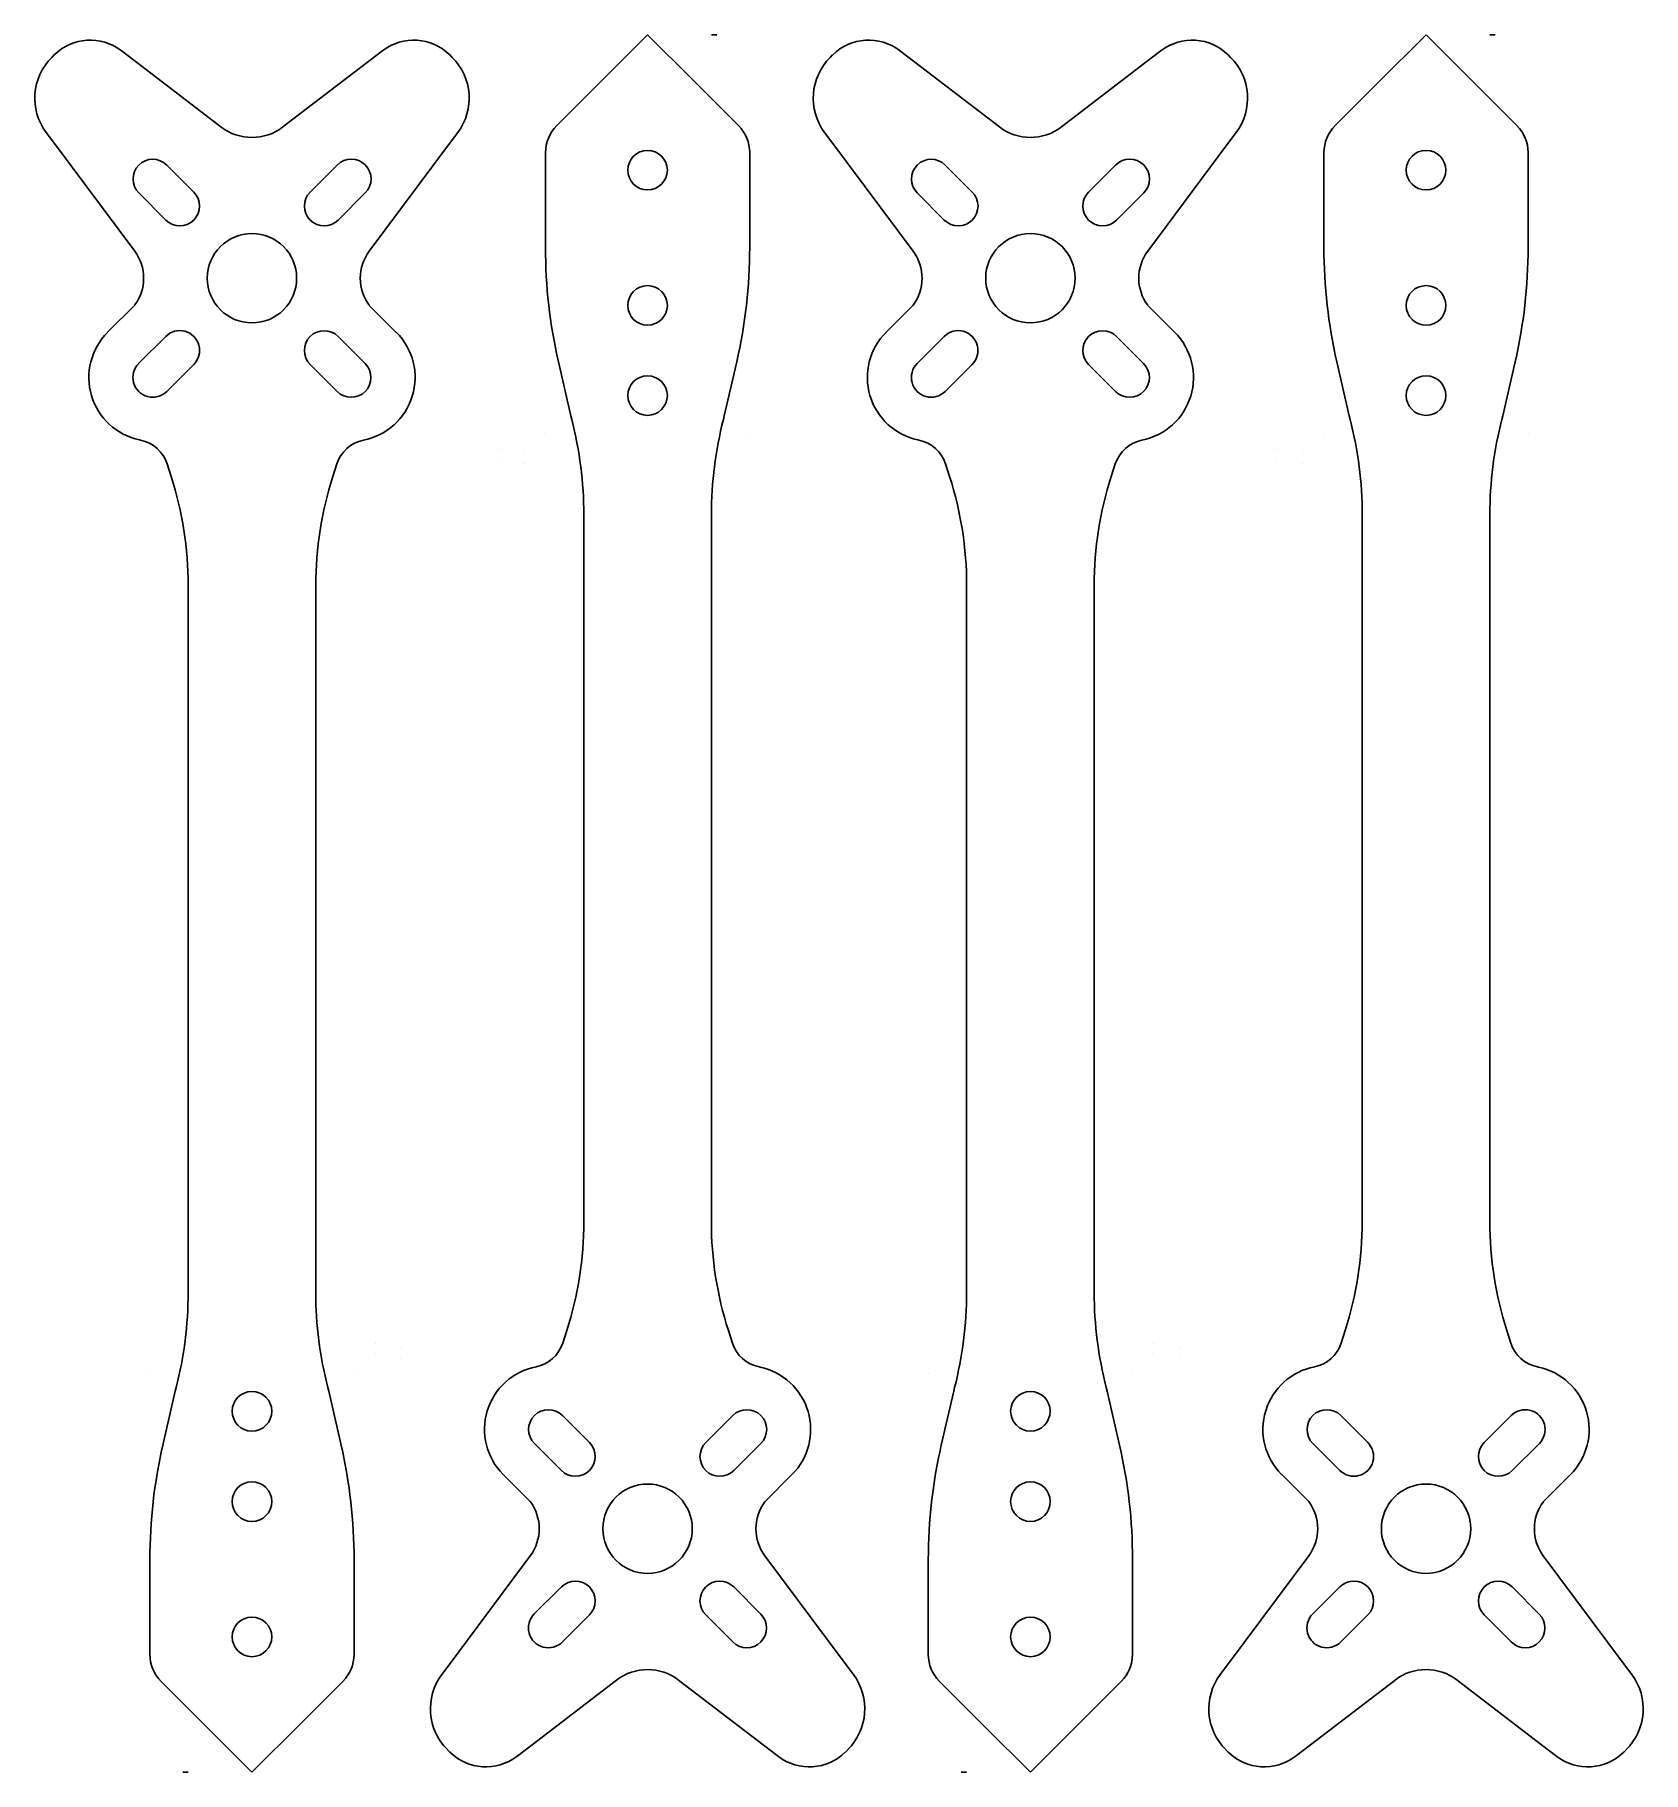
# Model space of a CAD drawing. Header units: millimetres. Extents: x -19 to 107, y -20 to 116.
import ezdxf

# ---------------------------------------------------------------- set-up
doc = ezdxf.new("R2010")
doc.units = ezdxf.units.MM
doc.layers.get('0').update_dxf_attribs({"linetype": 'CONTINUOUS'})

msp = doc.modelspace()

# ---------------------------------------------------------------- linework, layer by layer
for p, q in [((28.86, 116.21), (25.03, 112.38)), ((28.86, 116.21), (32.4, 112.67)), ((33.86, 116.21), (34.28, 116.21)), ((89.86, 116.21), (86.03, 112.38)), ((89.86, 116.21), (93.4, 112.67)), ((94.86, 116.21), (95.28, 116.21)), ((-17.83, 114.44), (-17.64, 114.63)), ((-11.19, 114.05), (-12.39, 114.97)), ((6.91, 114.05), (8.11, 114.97)), ((13.55, 114.44), (13.36, 114.63)), ((43.17, 114.44), (43.36, 114.63)), ((49.81, 114.05), (48.61, 114.97)), ((67.91, 114.05), (69.11, 114.97)), ((74.55, 114.44), (74.36, 114.63)), ((-11.19, 114.05), (-4.57, 108.99)), ((6.91, 114.05), (0.29, 108.99)), ((49.81, 114.05), (56.43, 108.99)), ((67.91, 114.05), (61.29, 108.99)), ((25.03, 112.38), (23.86, 111.21)), ((32.4, 112.67), (33.86, 111.21)), ((86.03, 112.38), (84.86, 111.21)), ((93.4, 112.67), (94.86, 111.21)), ((23.86, 111.21), (21.74, 109.09)), ((33.86, 111.21), (35.98, 109.09)), ((84.86, 111.21), (82.74, 109.09)), ((94.86, 111.21), (96.98, 109.09)), ((-17.62, 107.68), (-18.27, 108.55)), ((-11.33, 99.25), (-17.62, 107.68)), ((7.05, 99.25), (13.34, 107.68)), ((13.34, 107.68), (13.99, 108.55)), ((43.38, 107.68), (42.73, 108.55)), ((49.67, 99.25), (43.38, 107.68)), ((68.05, 99.25), (74.34, 107.68)), ((74.34, 107.68), (74.99, 108.55)), ((20.86, 99.53), (20.86, 106.97)), ((36.86, 99.53), (36.86, 106.97)), ((81.86, 99.53), (81.86, 106.97)), ((97.86, 99.53), (97.86, 106.97)), ((-11.33, 95.01), (-13.45, 92.89)), ((-11.33, 95.01), (-13.45, 92.89)), ((-11.33, 95.01), (-13.45, 92.89)), ((9.17, 92.88), (7.05, 95)), ((9.17, 92.88), (7.05, 95)), ((9.17, 92.88), (7.05, 95)), ((49.67, 95.01), (47.55, 92.89)), ((49.67, 95.01), (47.55, 92.89)), ((49.67, 95.01), (47.55, 92.89)), ((70.17, 92.88), (68.05, 95)), ((70.17, 92.88), (68.05, 95)), ((70.17, 92.88), (68.05, 95)), ((-8.89, 92.57), (-11.02, 90.45)), ((52.11, 92.57), (49.98, 90.45)), ((-8.82, 88.25), (-6.7, 90.37)), ((22.85, 86.34), (21.87, 90.58)), ((35.85, 90.58), (34.87, 86.34)), ((52.18, 88.25), (54.3, 90.37)), ((83.85, 86.34), (82.87, 90.58)), ((96.85, 90.58), (95.87, 86.34)), ((22.85, 86.34), (22.92, 86.07)), ((34.87, 86.34), (34.8, 86.07)), ((83.85, 86.34), (83.92, 86.07)), ((95.87, 86.34), (95.8, 86.07)), ((-10.88, 84.44), (-10.96, 84.46)), ((20.86, 84.93), (20.86, 84.93)), ((36.86, 84.93), (36.86, 84.93)), ((50.12, 84.44), (50.04, 84.46)), ((81.86, 84.93), (81.86, 84.93)), ((97.86, 84.93), (97.86, 84.93)), ((17.19, 83.8), (17.19, 83.8)), ((19.19, 83.4), (19.19, 83.4)), ((78.19, 83.8), (78.19, 83.8)), ((80.19, 83.4), (80.19, 83.4)), ((-8.79, 82.58), (-8.47, 81.59)), ((4.51, 82.58), (4.19, 81.59)), ((17.18, 82.99), (17.18, 82.99)), ((19.18, 82.59), (19.18, 82.59)), ((52.21, 82.58), (52.53, 81.59)), ((65.51, 82.58), (65.19, 81.59)), ((78.18, 82.99), (78.18, 82.99)), ((80.18, 82.59), (80.18, 82.59)), ((23.86, 77.39), (23.86, 78.6)), ((33.86, 77.39), (33.86, 78.6)), ((84.86, 77.39), (84.86, 78.6)), ((94.86, 77.39), (94.86, 78.6)), ((23.86, 77.39), (23.86, 23.19)), ((23.86, 77.39), (23.86, 23.19)), ((23.86, 77.39), (23.86, 23.19)), ((23.86, 77.39), (23.86, 23.19)), ((33.86, 77.39), (33.86, 23.19)), ((33.86, 77.39), (33.86, 23.19)), ((33.86, 77.39), (33.86, 23.19)), ((84.86, 77.39), (84.86, 23.19)), ((84.86, 77.39), (84.86, 23.19)), ((84.86, 77.39), (84.86, 23.19)), ((84.86, 77.39), (84.86, 23.19)), ((94.86, 77.39), (94.86, 23.19)), ((94.86, 77.39), (94.86, 23.19)), ((94.86, 77.39), (94.86, 23.19)), ((-7.14, 18.86), (-7.14, 73.06)), ((-7.14, 18.86), (-7.14, 73.06)), ((-7.14, 18.86), (-7.14, 73.06)), ((2.86, 18.86), (2.86, 73.06)), ((2.86, 18.86), (2.86, 73.06)), ((2.86, 18.86), (2.86, 73.06)), ((2.86, 18.86), (2.86, 73.06)), ((53.86, 18.86), (53.86, 73.06)), ((53.86, 18.86), (53.86, 73.06)), ((53.86, 18.86), (53.86, 73.06)), ((63.86, 18.86), (63.86, 73.06)), ((63.86, 18.86), (63.86, 73.06)), ((63.86, 18.86), (63.86, 73.06)), ((63.86, 18.86), (63.86, 73.06)), ((-7.14, 18.86), (-7.14, 17.65)), ((2.86, 18.86), (2.86, 17.65)), ((53.86, 18.86), (53.86, 17.65)), ((63.86, 18.86), (63.86, 17.65)), ((7.54, 13.66), (7.54, 13.66)), ((22.21, 13.67), (22.53, 14.67)), ((35.51, 13.67), (35.19, 14.67)), ((68.54, 13.66), (68.54, 13.66)), ((83.21, 13.67), (83.53, 14.67)), ((96.51, 13.67), (96.19, 14.67)), ((7.53, 12.85), (7.53, 12.85)), ((9.53, 12.45), (9.53, 12.45)), ((9.54, 13.26), (9.54, 13.26)), ((68.53, 12.85), (68.53, 12.85)), ((70.53, 12.45), (70.53, 12.45)), ((70.54, 13.26), (70.54, 13.26)), ((-10.14, 11.33), (-10.14, 11.33)), ((5.86, 11.33), (5.86, 11.33)), ((37.6, 11.81), (37.68, 11.79)), ((50.86, 11.33), (50.86, 11.33)), ((66.86, 11.33), (66.86, 11.33)), ((98.6, 11.81), (98.68, 11.79)), ((-9.13, 5.67), (-8.15, 9.91)), ((-8.15, 9.91), (-8.08, 10.19)), ((3.87, 9.91), (3.8, 10.19)), ((3.87, 9.91), (4.85, 5.67)), ((51.87, 5.67), (52.85, 9.91)), ((52.85, 9.91), (52.92, 10.19)), ((64.87, 9.91), (64.8, 10.19)), ((64.87, 9.91), (65.85, 5.67)), ((17.55, 3.37), (19.67, 1.25)), ((17.55, 3.37), (19.67, 1.25)), ((17.55, 3.37), (19.67, 1.25)), ((38.05, 1.24), (40.17, 3.37)), ((38.05, 1.24), (40.17, 3.37)), ((38.05, 1.24), (40.17, 3.37)), ((78.55, 3.37), (80.67, 1.25)), ((78.55, 3.37), (80.67, 1.25)), ((78.55, 3.37), (80.67, 1.25)), ((99.05, 1.24), (101.17, 3.37)), ((99.05, 1.24), (101.17, 3.37)), ((99.05, 1.24), (101.17, 3.37)), ((-10.14, -3.28), (-10.14, -10.72)), ((5.86, -3.28), (5.86, -10.72)), ((19.67, -3), (13.38, -11.43)), ((38.05, -3), (44.34, -11.43)), ((50.86, -3.28), (50.86, -10.72)), ((66.86, -3.28), (66.86, -10.72)), ((80.67, -3), (74.38, -11.43)), ((99.05, -3), (105.34, -11.43)), ((13.38, -11.43), (12.73, -12.3)), ((44.34, -11.43), (44.99, -12.3)), ((74.38, -11.43), (73.73, -12.3)), ((105.34, -11.43), (105.99, -12.3)), ((-7.14, -14.96), (-9.26, -12.84)), ((2.86, -14.96), (4.98, -12.84)), ((19.81, -17.8), (26.43, -12.73)), ((37.91, -17.8), (31.29, -12.73)), ((53.86, -14.96), (51.74, -12.84)), ((63.86, -14.96), (65.98, -12.84)), ((80.81, -17.8), (87.43, -12.73)), ((98.91, -17.8), (92.29, -12.73)), ((-5.68, -16.42), (-7.14, -14.96)), ((1.69, -16.13), (2.86, -14.96)), ((55.32, -16.42), (53.86, -14.96)), ((62.69, -16.13), (63.86, -14.96)), ((-2.14, -19.96), (1.69, -16.13)), ((58.86, -19.96), (62.69, -16.13)), ((-2.14, -19.96), (-5.68, -16.42)), ((58.86, -19.96), (55.32, -16.42)), ((13.17, -18.19), (13.36, -18.38)), ((19.81, -17.8), (18.61, -18.72)), ((37.91, -17.8), (39.11, -18.72)), ((44.55, -18.19), (44.36, -18.38)), ((74.17, -18.19), (74.36, -18.38)), ((80.81, -17.8), (79.61, -18.72)), ((98.91, -17.8), (100.11, -18.72)), ((105.55, -18.19), (105.36, -18.38)), ((-7.14, -19.96), (-7.56, -19.96)), ((53.86, -19.96), (53.44, -19.96))]:
    msp.add_line(p, q)
for points in [[(-8.89, 101.69), (-11.01, 103.81, -1), (-8.82, 106), (-6.7, 103.88, -1)], [(2.42, 103.88), (4.54, 106, -1), (6.74, 103.81), (4.61, 101.69, -1)], [(54.3, 103.88, -1), (52.11, 101.69), (49.99, 103.81, -1), (52.18, 106)], [(63.42, 103.88), (65.54, 106, -1), (67.74, 103.81), (65.61, 101.69, -1)], [(4.54, 88.25), (2.42, 90.37, -1), (4.61, 92.56), (6.73, 90.44, -1)], [(65.54, 88.25), (63.42, 90.37, -1), (65.61, 92.56), (67.73, 90.44, -1)], [(22.18, 8), (24.3, 5.88, -1), (22.11, 3.69), (19.99, 5.81, -1)], [(37.74, 5.81), (35.61, 3.69, -1), (33.42, 5.88), (35.54, 8, -1)], [(80.99, 5.81, -1), (83.18, 8), (85.3, 5.88, -1), (83.11, 3.69)], [(94.42, 5.88), (96.54, 8, -1), (98.74, 5.81), (96.61, 3.69, -1)], [(22.11, -5.43, -1), (24.3, -7.63), (22.18, -9.75, -1), (19.98, -7.55)], [(35.61, -5.44), (37.73, -7.56, -1), (35.54, -9.75), (33.42, -7.63, -1)], [(83.18, -9.75, -1), (80.98, -7.55), (83.11, -5.43, -1), (85.3, -7.63)], [(94.42, -7.63, -1), (96.61, -5.44), (98.73, -7.56, -1), (96.54, -9.75)]]:
    msp.add_lwpolyline(points, format="xyb", close=True)
for centre, radius in [((28.86, 105.6), 1.55), ((89.86, 105.6), 1.55), ((-2.14, 97.13), 3.5), ((-2.14, 97.13), 3.5), ((-2.14, 97.13), 3.5), ((58.86, 97.13), 3.5), ((58.86, 97.13), 3.5), ((58.86, 97.13), 3.5), ((28.86, 95), 1.55), ((89.86, 95), 1.55), ((28.86, 87.93), 1.55), ((89.86, 87.93), 1.55), ((-2.14, 8.33), 1.55), ((58.86, 8.33), 1.55), ((-2.14, 1.25), 1.55), ((58.86, 1.25), 1.55), ((28.86, -0.87), 3.5), ((28.86, -0.87), 3.5), ((28.86, -0.87), 3.5), ((89.86, -0.87), 3.5), ((89.86, -0.87), 3.5), ((89.86, -0.87), 3.5), ((-2.14, -9.35), 1.55), ((58.86, -9.35), 1.55)]:
    msp.add_circle(centre, radius)
for centre, radius, start, end in [((-14.82, 111.79), 4, 52.583, 134.7451), ((10.54, 111.79), 4, 45.2549, 127.417), ((46.18, 111.79), 4, 52.583, 134.7451), ((71.54, 111.79), 4, 45.2549, 127.417), ((-14.66, 111.24), 4.5, 134.7451, 216.7161), ((10.38, 111.24), 4.5, -36.7161, 45.2549), ((46.34, 111.24), 4.5, 134.7451, 216.7161), ((71.38, 111.24), 4.5, -36.7161, 45.2549), ((-2.14, 112.16), 4, 232.583, 307.417), ((23.86, 106.97), 3, 135, 180), ((33.86, 106.97), 3, 0, 45), ((58.86, 112.16), 4, 232.583, 307.417), ((84.86, 106.97), 3, 135, 180), ((94.86, 106.97), 3, 0, 45), ((60.86, 99.53), 40, 180, 192.9264), ((-3.14, 99.53), 40, -12.9264, 0), ((121.86, 99.53), 40, 180, 192.9264), ((57.86, 99.53), 40, -12.9264, 0), ((-14.17, 97.13), 3.54, -36.7828, 36.7161), ((9.9, 97.13), 3.55, 143.2839, 216.7536), ((46.83, 97.13), 3.54, -36.7828, 36.7161), ((70.9, 97.13), 3.55, 143.2839, 216.7536), ((-9.92, 89.35), 5, 134.9854, 258.0263), ((-7.8, 91.47), 1.55, -45.0146, 134.9854), ((5.64, 89.35), 5, -78.9158, 44.9854), ((5.64, 89.35), 5, -78.9158, 44.9854), ((5.64, 89.35), 5, -78.9158, 44.9854), ((51.08, 89.35), 5, 134.9854, 258.0263), ((53.2, 91.47), 1.55, -45.0146, 134.9854), ((66.64, 89.35), 5, -78.9158, 44.9854), ((66.64, 89.35), 5, -78.9158, 44.9854), ((66.64, 89.35), 5, -78.9158, 44.9854), ((-9.92, 89.35), 1.55, 134.9854, 314.9854), ((51.08, 89.35), 1.55, 134.9854, 314.9854), ((-6.14, 78.6), 30, 0, 14.4001), ((63.86, 78.6), 30, 165.5999, 180), ((54.86, 78.6), 30, 0, 14.4001), ((124.86, 78.6), 30, 165.5999, 180), ((-11.41, 81.74), 2.75, 17.7271, 78.9158), ((7.13, 81.74), 2.75, 101.0842, 162.2729), ((49.59, 81.74), 2.75, 17.7271, 78.9158), ((68.13, 81.74), 2.75, 101.0842, 162.2729), ((-35.14, 73.06), 28, 0, 17.7271), ((30.86, 73.06), 28, 162.2729, 180), ((25.86, 73.06), 28, 0, 17.7271), ((91.86, 73.06), 28, 162.2729, 180), ((-4.14, 23.19), 28, 342.2729, 360), ((61.86, 23.19), 28, 180, 197.7271), ((56.86, 23.19), 28, 342.2729, 360), ((122.86, 23.19), 28, 180, 197.7271), ((-37.14, 17.65), 30, 345.5999, 360), ((32.86, 17.65), 30, 180, 194.4001), ((23.86, 17.65), 30, 345.5999, 360), ((93.86, 17.65), 30, 180, 194.4001), ((19.59, 14.51), 2.75, 281.0842, 342.2729), ((38.13, 14.51), 2.75, 197.7271, 258.9158), ((80.59, 14.51), 2.75, 281.0842, 342.2729), ((99.13, 14.51), 2.75, 197.7271, 258.9158), ((21.08, 6.91), 5, 101.0842, 224.9854), ((21.08, 6.91), 5, 101.0842, 224.9854), ((21.08, 6.91), 5, 101.0842, 224.9854), ((36.64, 6.9), 5, -45.0146, 78.0263), ((82.08, 6.91), 5, 101.0842, 224.9854), ((82.08, 6.91), 5, 101.0842, 224.9854), ((82.08, 6.91), 5, 101.0842, 224.9854), ((97.64, 6.9), 5, -45.0146, 78.0263), ((29.86, -3.28), 40, 167.0736, 180), ((-34.14, -3.28), 40, 0, 12.9264), ((90.86, -3.28), 40, 167.0736, 180), ((26.86, -3.28), 40, 0, 12.9264), ((16.82, -0.87), 3.55, -36.7161, 36.7536), ((40.89, -0.88), 3.54, 143.2172, 216.7161), ((77.82, -0.87), 3.55, -36.7161, 36.7536), ((101.89, -0.88), 3.54, 143.2172, 216.7161), ((-7.14, -10.72), 3, 180, 225), ((2.86, -10.72), 3, -45, 0), ((53.86, -10.72), 3, 180, 225), ((63.86, -10.72), 3, -45, 0), ((28.86, -15.91), 4, 52.583, 127.417), ((89.86, -15.91), 4, 52.583, 127.417), ((16.34, -14.99), 4.5, 143.2839, 225.2549), ((41.38, -14.99), 4.5, -45.2549, 36.7161), ((77.34, -14.99), 4.5, 143.2839, 225.2549), ((102.38, -14.99), 4.5, -45.2549, 36.7161), ((16.18, -15.54), 4, 225.2549, 307.417), ((41.54, -15.54), 4, 232.583, 314.7451), ((77.18, -15.54), 4, 225.2549, 307.417), ((102.54, -15.54), 4, 232.583, 314.7451)]:
    msp.add_arc(centre, radius, start, end)

doc.saveas('drawing.dxf')
